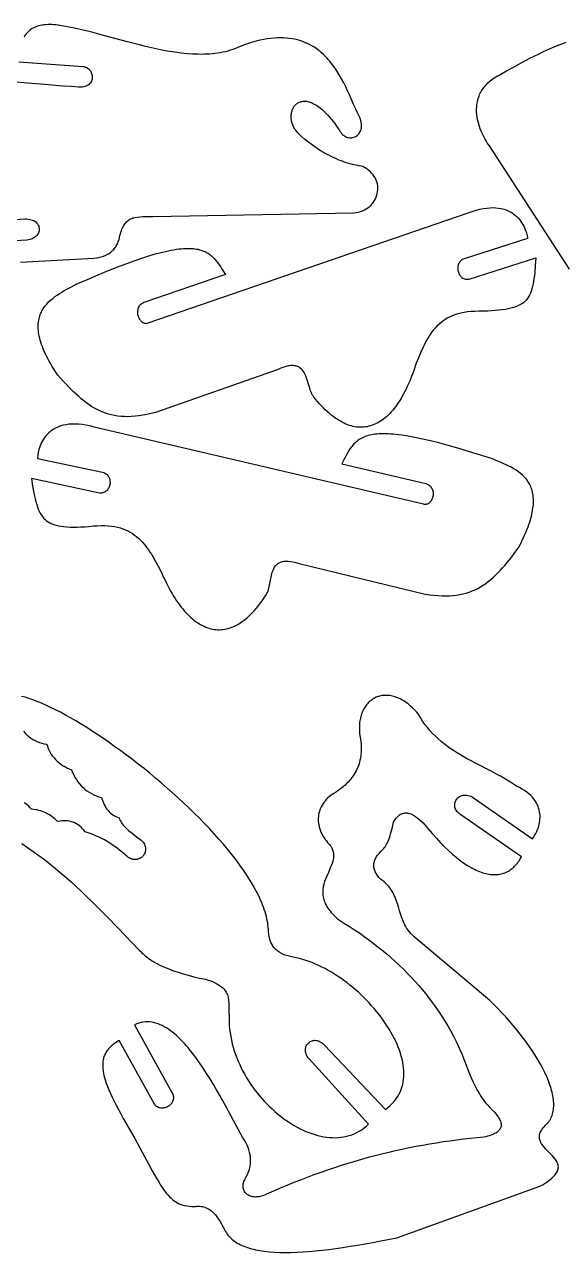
# Model space of a CAD drawing. Extents: x 0 to 511, y 0 to 190.
# Drawn here: x 117.2 to 198.9, y 3.5 to 189.8 of the extents above; entities that cross this region are included whole.
import ezdxf

# ---------------------------------------------------------------- set-up
doc = ezdxf.new("R2010")
doc.units = 0
doc.layers.add('LAYER_1', color=1, linetype='CONTINUOUS')

msp = doc.modelspace()

# ---------------------------------------------------------------- linework, layer by layer
at = {"layer": 'LAYER_1'}
for points in [[(116.58, 153.75), (127.69, 154.33), (128.08, 154.37), (128.46, 154.44), (128.82, 154.53), (129.17, 154.64), (129.5, 154.78), (129.8, 154.93), (129.95, 155.02), (130.09, 155.11), (130.22, 155.21), (130.35, 155.32), (130.48, 155.43), (130.6, 155.55), (130.71, 155.67), (130.82, 155.8), (130.92, 155.93), (131.02, 156.07), (131.11, 156.21), (131.19, 156.36), (131.27, 156.52), (131.35, 156.68), (131.41, 156.85), (131.47, 157.02), (131.53, 157.2), (131.57, 157.38), (131.61, 157.57), (131.65, 157.77), (131.72, 158.03), (131.8, 158.28), (131.88, 158.51), (131.96, 158.72), (132.05, 158.92), (132.14, 159.11), (132.24, 159.28), (132.34, 159.44), (132.44, 159.59), (132.55, 159.72), (132.67, 159.85), (132.79, 159.96), (132.91, 160.06), (133.04, 160.15), (133.18, 160.23), (133.32, 160.3), (133.47, 160.37), (133.63, 160.43), (133.79, 160.47), (133.96, 160.52), (134.32, 160.58), (134.72, 160.63), (135.14, 160.66), (135.61, 160.67), (136.64, 160.68), (167.16, 161.2), (167.51, 161.24), (167.84, 161.3), (168.16, 161.4), (168.47, 161.51), (168.76, 161.65), (169.03, 161.8), (169.28, 161.98), (169.52, 162.17), (169.74, 162.38), (169.94, 162.6), (170.12, 162.83), (170.28, 163.08), (170.42, 163.34), (170.54, 163.61), (170.63, 163.88), (170.7, 164.16), (170.75, 164.44), (170.78, 164.73), (170.78, 165.02), (170.76, 165.31), (170.71, 165.6), (170.63, 165.89), (170.53, 166.17), (170.4, 166.45), (170.24, 166.72), (170.05, 166.98), (169.84, 167.23), (169.59, 167.48), (169.45, 167.59), (169.31, 167.71), (169.16, 167.82), (169, 167.92), (168.83, 168.02), (168.66, 168.12), (168.48, 168.22), (168.29, 168.31), (167.9, 168.36), (167.52, 168.42), (167.13, 168.5), (166.75, 168.59), (166.37, 168.7), (165.99, 168.81), (165.61, 168.94), (165.24, 169.08), (164.87, 169.22), (164.51, 169.38), (164.15, 169.54), (163.79, 169.71), (163.44, 169.89), (163.1, 170.07), (162.43, 170.44), (161.8, 170.83), (161.2, 171.23), (160.64, 171.63), (160.12, 172.03), (159.65, 172.41), (159.22, 172.78), (158.86, 173.13), (158.55, 173.45), (158.43, 173.59), (158.32, 173.73), (158.21, 173.88), (158.12, 174.03), (158.03, 174.18), (157.95, 174.34), (157.88, 174.5), (157.82, 174.66), (157.77, 174.82), (157.72, 174.98), (157.69, 175.14), (157.66, 175.3), (157.64, 175.46), (157.63, 175.62), (157.62, 175.78), (157.63, 175.94), (157.64, 176.09), (157.66, 176.24), (157.68, 176.39), (157.72, 176.54), (157.76, 176.68), (157.8, 176.82), (157.86, 176.95), (157.92, 177.08), (157.99, 177.2), (158.06, 177.32), (158.14, 177.43), (158.23, 177.54), (158.33, 177.64), (158.43, 177.73), (158.54, 177.81), (158.65, 177.88), (158.77, 177.95), (158.9, 178.01), (159.03, 178.06), (159.17, 178.1), (159.31, 178.12), (159.46, 178.14), (159.62, 178.15), (159.78, 178.14), (159.94, 178.13), (160.11, 178.1), (160.29, 178.06), (160.47, 178.01), (160.66, 177.94), (160.85, 177.86), (161.04, 177.77), (161.24, 177.66), (161.45, 177.53), (161.66, 177.39), (161.87, 177.24), (162.09, 177.07), (162.32, 176.88), (162.54, 176.68), (162.77, 176.45), (163.01, 176.21), (163.25, 175.96), (163.49, 175.68), (163.74, 175.39), (163.99, 175.07), (164.24, 174.74), (164.5, 174.38), (164.76, 174.01), (165.02, 173.62), (165.15, 173.43), (165.28, 173.26), (165.42, 173.11), (165.56, 172.99), (165.71, 172.88), (165.87, 172.79), (166.03, 172.71), (166.19, 172.66), (166.35, 172.62), (166.51, 172.6), (166.67, 172.59), (166.83, 172.61), (166.99, 172.63), (167.14, 172.68), (167.29, 172.74), (167.43, 172.81), (167.57, 172.9), (167.7, 173), (167.81, 173.11), (167.92, 173.24), (168.02, 173.38), (168.1, 173.54), (168.18, 173.7), (168.23, 173.88), (168.28, 174.07), (168.3, 174.27), (168.31, 174.48), (168.3, 174.71), (168.27, 174.94), (168.22, 175.18), (168.15, 175.43), (168.06, 175.69), (167.85, 176.06), (167.64, 176.49), (167.42, 176.95), (167.2, 177.45), (166.73, 178.53), (166.47, 179.11), (166.2, 179.7), (165.91, 180.31), (165.61, 180.92), (165.28, 181.53), (164.93, 182.15), (164.56, 182.75), (164.36, 183.05), (164.16, 183.34), (163.94, 183.63), (163.72, 183.92), (163.5, 184.2), (163.26, 184.47), (163.02, 184.74), (162.77, 185), (162.51, 185.25), (162.23, 185.49), (161.96, 185.73), (161.67, 185.95), (161.37, 186.17), (161.06, 186.37), (160.74, 186.56), (160.41, 186.74), (160.07, 186.91), (159.71, 187.07), (159.35, 187.21), (158.97, 187.33), (158.59, 187.44), (158.19, 187.54), (157.77, 187.62), (157.35, 187.68), (156.91, 187.72), (156.46, 187.75), (155.99, 187.76), (155.51, 187.75), (155.02, 187.72), (154.52, 187.66), (153.99, 187.59), (153.46, 187.5), (152.91, 187.38), (152.34, 187.24), (151.76, 187.08), (151.16, 186.89), (150.54, 186.68), (149.91, 186.44), (149.55, 186.28), (149.18, 186.13), (148.8, 186), (148.42, 185.87), (148.03, 185.76), (147.65, 185.66), (147.25, 185.57), (146.85, 185.5), (146.45, 185.43), (146.05, 185.38), (145.64, 185.33), (145.22, 185.3), (144.81, 185.27), (144.39, 185.26), (143.97, 185.25), (143.54, 185.26), (143.11, 185.27), (142.68, 185.29), (141.81, 185.35), (140.93, 185.44), (140.05, 185.56), (139.15, 185.7), (138.25, 185.86), (137.35, 186.04), (136.44, 186.24), (135.53, 186.45), (134.61, 186.68), (132.79, 187.15), (129.17, 188.13), (127.39, 188.6), (126.52, 188.82), (125.65, 189.02), (124.79, 189.21), (123.95, 189.38), (123.12, 189.54), (122.3, 189.66), (121.97, 189.71), (121.64, 189.74), (121.32, 189.76), (121.01, 189.77), (120.7, 189.77), (120.41, 189.75), (120.12, 189.73), (119.84, 189.69), (119.57, 189.63), (119.31, 189.56), (119.06, 189.48), (118.82, 189.39), (118.59, 189.28), (118.36, 189.15), (118.15, 189.01), (117.95, 188.86), (117.76, 188.69), (117.58, 188.51), (117.41, 188.3), (117.25, 188.09), (117.11, 187.85)], [(199.87, 152.66), (187.69, 171.4), (187.53, 171.62), (187.37, 171.85), (187.21, 172.11), (187.05, 172.38), (186.9, 172.67), (186.74, 172.97), (186.6, 173.28), (186.46, 173.6), (186.32, 173.94), (186.2, 174.29), (186.09, 174.64), (185.99, 175), (185.91, 175.37), (185.84, 175.74), (185.79, 176.12), (185.76, 176.5), (185.75, 176.88), (185.77, 177.27), (185.8, 177.65), (185.87, 178.03), (185.96, 178.41), (186.07, 178.79), (186.14, 178.97), (186.22, 179.16), (186.31, 179.34), (186.4, 179.52), (186.5, 179.7), (186.61, 179.88), (186.73, 180.06), (186.86, 180.23), (187, 180.4), (187.14, 180.57), (187.3, 180.74), (187.47, 180.91), (187.64, 181.07), (187.83, 181.23), (188.02, 181.38), (188.23, 181.53), (188.44, 181.68), (188.67, 181.83), (188.91, 181.97), (189.16, 182.11), (190.29, 182.73), (191.45, 183.37), (192.63, 184.02), (193.85, 184.66), (194.48, 184.98), (195.12, 185.3), (195.78, 185.62), (196.46, 185.93), (197.15, 186.23), (197.87, 186.53), (198.6, 186.81), (199.36, 187.09)], [(116.32, 184.13), (126.03, 183.43), (126.19, 183.41), (126.34, 183.37), (126.49, 183.32), (126.62, 183.25), (126.75, 183.17), (126.87, 183.08), (126.98, 182.98), (127.08, 182.86), (127.17, 182.74), (127.25, 182.62), (127.32, 182.48), (127.37, 182.34), (127.42, 182.2), (127.45, 182.06), (127.47, 181.91), (127.47, 181.76), (127.47, 181.61), (127.45, 181.47), (127.41, 181.33), (127.36, 181.19), (127.29, 181.06), (127.21, 180.93), (127.11, 180.81), (127, 180.7), (126.86, 180.6), (126.71, 180.52), (126.55, 180.44), (126.36, 180.38), (126.16, 180.33), (125.93, 180.3), (125.69, 180.28), (125.43, 180.28), (124.27, 180.36), (123, 180.45), (120.29, 180.67), (117.63, 180.88), (115.37, 181.06)], [(109.32, 159.78), (117.26, 160.28), (117.53, 160.28), (117.78, 160.26), (118.01, 160.22), (118.22, 160.17), (118.41, 160.1), (118.59, 160.03), (118.75, 159.94), (118.89, 159.83), (119.01, 159.72), (119.12, 159.6), (119.21, 159.48), (119.28, 159.34), (119.34, 159.21), (119.38, 159.06), (119.41, 158.92), (119.42, 158.77), (119.41, 158.62), (119.39, 158.48), (119.35, 158.33), (119.3, 158.19), (119.23, 158.05), (119.15, 157.92), (119.05, 157.79), (118.94, 157.67), (118.82, 157.55), (118.68, 157.45), (118.52, 157.36), (118.36, 157.28), (118.18, 157.21), (117.98, 157.15), (117.77, 157.12), (117.55, 157.09), (111.86, 156.74)], [(116.76, 65.54), (117.64, 64.96), (118.52, 64.35), (119.37, 63.73), (120.21, 63.1), (121.04, 62.45), (121.85, 61.79), (122.66, 61.12), (123.46, 60.43), (124.25, 59.72), (125.04, 59.01), (125.82, 58.27), (126.6, 57.53), (127.39, 56.77), (128.17, 56), (129.74, 54.41), (131.34, 52.77), (134.64, 49.33), (134.81, 49.15), (134.98, 48.97), (135.17, 48.79), (135.36, 48.62), (135.56, 48.45), (135.77, 48.29), (136, 48.12), (136.23, 47.96), (136.72, 47.65), (137.25, 47.35), (137.82, 47.06), (138.43, 46.78), (139.07, 46.51), (139.76, 46.25), (140.48, 46.01), (141.24, 45.77), (142.03, 45.55), (142.87, 45.34), (143.74, 45.14), (144.66, 44.95), (145.06, 44.82), (145.44, 44.69), (145.78, 44.56), (146.09, 44.42), (146.37, 44.27), (146.63, 44.12), (146.86, 43.97), (147.07, 43.81), (147.25, 43.65), (147.42, 43.48), (147.56, 43.32), (147.68, 43.15), (147.78, 42.97), (147.87, 42.8), (147.95, 42.62), (148.01, 42.44), (148.06, 42.26), (148.09, 42.08), (148.12, 41.9), (148.14, 41.72), (148.16, 41.35), (148.16, 40.99), (148.16, 40.63), (148.16, 40.28), (148.18, 39.94), (148.2, 39.77), (148.22, 39.61), (148.21, 39.05), (148.22, 38.49), (148.25, 37.93), (148.3, 37.37), (148.37, 36.82), (148.46, 36.26), (148.57, 35.71), (148.7, 35.17), (148.85, 34.63), (149.01, 34.09), (149.19, 33.56), (149.38, 33.03), (149.6, 32.51), (149.82, 32), (150.07, 31.49), (150.32, 30.99), (150.59, 30.49), (150.88, 30.01), (151.17, 29.53), (151.48, 29.06), (151.8, 28.6), (152.13, 28.14), (152.48, 27.7), (152.83, 27.27), (153.19, 26.85), (153.56, 26.44), (153.94, 26.04), (154.33, 25.65), (154.73, 25.28), (155.13, 24.91), (155.54, 24.56), (155.95, 24.23), (156.37, 23.9), (156.8, 23.6), (157.23, 23.3), (157.67, 23.02), (158.1, 22.76), (158.54, 22.51), (158.99, 22.28), (159.43, 22.07), (159.88, 21.87), (160.33, 21.69), (160.78, 21.53), (161.23, 21.38), (161.67, 21.26), (162.12, 21.15), (162.56, 21.07), (163.01, 21), (163.45, 20.95), (163.88, 20.93), (164.32, 20.92), (164.75, 20.94), (165.17, 20.98), (165.59, 21.04), (166, 21.13), (166.41, 21.23), (166.81, 21.37), (167.2, 21.52), (167.59, 21.7), (167.96, 21.9), (168.33, 22.13), (168.69, 22.39), (169.04, 22.67), (169.37, 22.98), (169.37, 22.98), (160.32, 32.91), (160.18, 33.09), (160.06, 33.26), (159.97, 33.44), (159.89, 33.61), (159.84, 33.78), (159.8, 33.95), (159.78, 34.12), (159.78, 34.28), (159.8, 34.44), (159.83, 34.59), (159.88, 34.73), (159.93, 34.87), (160.01, 35), (160.09, 35.12), (160.18, 35.23), (160.29, 35.33), (160.4, 35.43), (160.53, 35.5), (160.66, 35.57), (160.8, 35.62), (160.94, 35.66), (161.09, 35.68), (161.24, 35.69), (161.4, 35.68), (161.56, 35.66), (161.72, 35.61), (161.89, 35.55), (162.05, 35.47), (162.21, 35.37), (162.37, 35.24), (162.53, 35.1), (162.68, 34.93), (171.93, 25.21), (172.3, 25.5), (172.65, 25.79), (172.97, 26.11), (173.26, 26.43), (173.53, 26.76), (173.76, 27.11), (173.97, 27.47), (174.16, 27.83), (174.31, 28.21), (174.44, 28.6), (174.55, 28.99), (174.63, 29.39), (174.69, 29.8), (174.72, 30.22), (174.73, 30.64), (174.72, 31.07), (174.69, 31.5), (174.63, 31.94), (174.56, 32.39), (174.46, 32.83), (174.34, 33.29), (174.21, 33.74), (174.05, 34.19), (173.88, 34.65), (173.69, 35.11), (173.49, 35.57), (173.26, 36.03), (173.02, 36.49), (172.77, 36.95), (172.49, 37.4), (172.21, 37.86), (171.91, 38.31), (171.6, 38.76), (171.27, 39.21), (170.93, 39.65), (170.58, 40.08), (170.22, 40.52), (169.84, 40.94), (169.46, 41.36), (169.06, 41.77), (168.66, 42.18), (168.25, 42.58), (167.83, 42.97), (167.4, 43.35), (166.96, 43.72), (166.52, 44.08), (166.07, 44.44), (165.61, 44.78), (165.15, 45.11), (164.68, 45.42), (164.21, 45.73), (163.74, 46.02), (163.26, 46.3), (162.78, 46.56), (162.3, 46.81), (161.81, 47.05), (161.33, 47.26), (160.84, 47.47), (160.36, 47.65), (159.87, 47.82), (159.39, 47.97), (158.9, 48.11), (158.42, 48.22), (157.94, 48.31), (157.51, 48.39), (157.11, 48.49), (156.74, 48.61), (156.56, 48.67), (156.39, 48.75), (156.22, 48.83), (156.06, 48.91), (155.91, 49), (155.76, 49.1), (155.62, 49.2), (155.49, 49.31), (155.36, 49.42), (155.24, 49.54), (155.12, 49.66), (155.02, 49.79), (154.91, 49.93), (154.82, 50.07), (154.73, 50.22), (154.65, 50.37), (154.57, 50.53), (154.5, 50.69), (154.44, 50.86), (154.38, 51.04), (154.33, 51.22), (154.29, 51.4), (154.22, 51.79), (154.17, 52.2), (154.17, 52.52), (154.15, 52.84), (154.11, 53.16), (154.07, 53.49), (154.01, 53.82), (153.95, 54.16), (153.87, 54.49), (153.78, 54.84), (153.67, 55.18), (153.56, 55.53), (153.44, 55.89), (153.3, 56.24), (153.16, 56.6), (153, 56.96), (152.84, 57.33), (152.67, 57.69), (152.29, 58.44), (151.87, 59.19), (151.42, 59.95), (150.93, 60.72), (150.41, 61.49), (149.86, 62.27), (149.28, 63.05), (148.67, 63.84), (148.03, 64.63), (147.37, 65.42), (146.68, 66.22), (145.97, 67.01), (145.24, 67.8), (144.49, 68.6), (143.72, 69.38), (142.93, 70.17), (142.13, 70.95), (141.31, 71.72), (140.48, 72.49), (139.64, 73.25), (138.79, 74), (137.93, 74.74), (137.06, 75.47), (136.18, 76.2), (135.31, 76.9), (134.43, 77.6), (133.55, 78.28), (132.66, 78.95), (131.78, 79.6), (130.91, 80.23), (130.04, 80.85), (129.17, 81.45), (128.31, 82.03), (127.46, 82.58), (126.62, 83.12), (125.79, 83.64), (124.98, 84.13), (124.18, 84.59), (123.39, 85.03), (122.63, 85.45), (121.88, 85.84), (121.15, 86.2), (120.44, 86.53), (119.76, 86.83), (119.1, 87.1), (118.47, 87.34), (117.87, 87.55), (117.29, 87.72), (116.75, 87.86)], [(117.01, 82.59), (117.28, 82.29), (117.56, 82.01), (117.85, 81.76), (118.15, 81.53), (118.46, 81.33), (118.78, 81.15), (119.12, 81), (119.46, 80.87), (119.81, 80.76), (120.17, 80.68), (120.55, 80.63), (120.66, 80.29), (120.78, 79.96), (120.92, 79.64), (121.08, 79.34), (121.25, 79.05), (121.45, 78.78), (121.66, 78.52), (121.88, 78.27), (122.13, 78.03), (122.39, 77.81), (122.67, 77.6), (122.96, 77.4), (123.28, 77.21), (123.61, 77.04), (123.95, 76.88), (124.32, 76.74), (124.48, 76.33), (124.65, 75.94), (124.84, 75.58), (125.05, 75.23), (125.28, 74.9), (125.52, 74.59), (125.78, 74.29), (126.06, 74.02), (126.35, 73.76), (126.66, 73.53), (126.99, 73.31), (127.33, 73.11), (127.69, 72.94), (128.07, 72.78), (128.46, 72.63), (128.87, 72.51), (128.95, 72.22), (129.05, 71.95), (129.15, 71.69), (129.27, 71.44), (129.4, 71.2), (129.54, 70.97), (129.69, 70.76), (129.85, 70.56), (130.02, 70.37), (130.2, 70.2), (130.4, 70.04), (130.6, 69.89), (130.82, 69.75), (131.05, 69.63), (131.29, 69.52), (131.54, 69.42), (131.61, 69.23), (131.69, 69.05), (131.78, 68.87), (131.89, 68.69), (132.02, 68.51), (132.17, 68.33), (132.33, 68.14), (132.52, 67.95), (132.73, 67.75), (132.96, 67.54), (133.49, 67.1), (134.12, 66.6), (134.87, 66.04), (135.03, 65.89), (135.16, 65.74), (135.28, 65.58), (135.37, 65.43), (135.45, 65.26), (135.5, 65.1), (135.54, 64.94), (135.55, 64.78), (135.56, 64.62), (135.54, 64.47), (135.51, 64.32), (135.47, 64.17), (135.41, 64.03), (135.34, 63.89), (135.25, 63.76), (135.16, 63.65), (135.05, 63.54), (134.93, 63.44), (134.81, 63.35), (134.67, 63.27), (134.53, 63.21), (134.38, 63.16), (134.23, 63.12), (134.07, 63.1), (133.91, 63.1), (133.74, 63.11), (133.57, 63.14), (133.4, 63.2), (133.22, 63.27), (133.05, 63.36), (132.87, 63.48), (132.7, 63.61), (132.34, 63.93), (131.98, 64.23), (131.61, 64.53), (131.24, 64.82), (130.87, 65.09), (130.49, 65.35), (130.11, 65.61), (129.72, 65.85), (129.33, 66.08), (128.93, 66.29), (128.53, 66.49), (128.12, 66.68), (127.7, 66.86), (127.28, 67.02), (126.85, 67.17), (126.41, 67.3), (126.2, 67.56), (125.99, 67.79), (125.77, 68.01), (125.54, 68.2), (125.3, 68.38), (125.06, 68.53), (124.81, 68.66), (124.55, 68.77), (124.28, 68.85), (124.01, 68.92), (123.73, 68.96), (123.44, 68.99), (123.14, 68.99), (122.83, 68.97), (122.52, 68.93), (122.2, 68.87), (121.99, 69.07), (121.78, 69.27), (121.57, 69.46), (121.34, 69.63), (121.12, 69.79), (120.88, 69.94), (120.64, 70.07), (120.4, 70.19), (120.15, 70.3), (119.9, 70.4), (119.64, 70.49), (119.37, 70.56), (119.11, 70.63), (118.83, 70.67), (118.55, 70.71), (118.26, 70.74), (118.05, 70.97), (117.83, 71.19), (117.61, 71.39), (117.38, 71.57), (117.14, 71.73)]]:
    msp.add_lwpolyline(points, dxfattribs=at)
for points in [[(183.89, 154.25), (183.73, 154.18), (183.59, 154.11), (183.47, 154.02), (183.36, 153.93), (183.26, 153.82), (183.17, 153.71), (183.1, 153.59), (183.03, 153.46), (182.98, 153.33), (182.95, 153.19), (182.92, 153.05), (182.91, 152.91), (182.9, 152.77), (182.91, 152.62), (182.93, 152.48), (182.96, 152.34), (183, 152.2), (183.05, 152.07), (183.11, 151.94), (183.18, 151.82), (183.26, 151.7), (183.34, 151.59), (183.44, 151.49), (183.54, 151.4), (183.66, 151.32), (183.78, 151.26), (183.9, 151.2), (184.04, 151.16), (184.18, 151.14), (184.33, 151.13), (184.49, 151.14), (184.65, 151.16), (194.73, 154.38), (194.65, 153.22), (194.57, 152.18), (194.52, 151.7), (194.46, 151.25), (194.4, 150.82), (194.33, 150.42), (194.25, 150.04), (194.15, 149.68), (194.05, 149.35), (193.93, 149.04), (193.8, 148.74), (193.64, 148.47), (193.48, 148.22), (193.29, 147.99), (193.08, 147.78), (192.86, 147.58), (192.61, 147.4), (192.33, 147.24), (192.03, 147.09), (191.71, 146.96), (191.35, 146.84), (190.97, 146.73), (190.56, 146.64), (190.12, 146.56), (189.64, 146.49), (189.13, 146.43), (188.59, 146.38), (188.01, 146.33), (187.39, 146.3), (186.73, 146.28), (186.1, 146.28), (185.49, 146.27), (184.92, 146.23), (184.38, 146.17), (183.86, 146.09), (183.38, 145.99), (182.91, 145.87), (182.48, 145.73), (182.06, 145.57), (181.67, 145.4), (181.3, 145.21), (180.95, 145), (180.62, 144.78), (180.31, 144.54), (180.02, 144.29), (179.74, 144.02), (179.48, 143.74), (179.23, 143.45), (178.99, 143.15), (178.77, 142.84), (178.55, 142.51), (178.35, 142.18), (178.15, 141.83), (177.96, 141.48), (177.78, 141.12), (177.6, 140.75), (177.26, 139.99), (176.93, 139.21), (176.59, 138.42), (176.44, 137.93), (176.28, 137.46), (176.12, 137), (175.95, 136.55), (175.78, 136.11), (175.61, 135.69), (175.43, 135.27), (175.25, 134.87), (175.07, 134.48), (174.88, 134.1), (174.69, 133.74), (174.49, 133.38), (174.29, 133.04), (174.09, 132.72), (173.88, 132.4), (173.67, 132.1), (173.46, 131.8), (173.24, 131.53), (173.03, 131.26), (172.8, 131.01), (172.58, 130.77), (172.35, 130.54), (172.12, 130.32), (171.89, 130.12), (171.65, 129.93), (171.42, 129.76), (171.18, 129.6), (170.93, 129.45), (170.69, 129.31), (170.44, 129.19), (170.19, 129.08), (169.94, 128.98), (169.68, 128.9), (169.42, 128.83), (169.17, 128.77), (168.91, 128.73), (168.64, 128.7), (168.38, 128.68), (168.11, 128.68), (167.84, 128.7), (167.58, 128.72), (167.3, 128.76), (167.03, 128.82), (166.76, 128.88), (166.48, 128.97), (166.21, 129.06), (165.93, 129.17), (165.65, 129.3), (165.37, 129.44), (165.09, 129.59), (164.8, 129.76), (164.52, 129.94), (164.24, 130.14), (163.95, 130.35), (163.67, 130.57), (163.38, 130.81), (163.09, 131.07), (162.81, 131.34), (162.52, 131.62), (162.23, 131.92), (161.94, 132.24), (161.65, 132.57), (161.36, 132.91), (161.08, 133.27), (160.95, 133.43), (160.84, 133.6), (160.74, 133.79), (160.65, 133.99), (160.57, 134.21), (160.49, 134.43), (160.34, 134.9), (160.21, 135.38), (160.06, 135.87), (159.98, 136.11), (159.9, 136.34), (159.8, 136.57), (159.7, 136.78), (159.59, 136.99), (159.47, 137.18), (159.33, 137.36), (159.18, 137.52), (159.01, 137.66), (158.82, 137.79), (158.72, 137.84), (158.61, 137.89), (158.5, 137.93), (158.39, 137.96), (158.26, 137.99), (158.14, 138.01), (158, 138.03), (157.86, 138.03), (157.72, 138.03), (157.56, 138.03), (157.24, 137.99), (156.88, 137.91), (156.5, 137.8), (156.08, 137.66), (155.64, 137.47), (137.06, 130.93), (136.4, 130.77), (135.76, 130.62), (135.14, 130.51), (134.55, 130.42), (133.97, 130.35), (133.41, 130.31), (132.87, 130.29), (132.34, 130.3), (131.83, 130.33), (131.34, 130.39), (130.85, 130.46), (130.38, 130.56), (129.92, 130.68), (129.48, 130.83), (129.04, 130.99), (128.61, 131.17), (128.19, 131.38), (127.78, 131.6), (127.37, 131.85), (126.97, 132.11), (126.57, 132.39), (126.18, 132.69), (125.78, 133), (125.4, 133.34), (125.01, 133.69), (124.62, 134.05), (124.23, 134.44), (123.84, 134.84), (123.44, 135.25), (123.05, 135.68), (122.24, 136.58), (121.94, 137.02), (121.67, 137.46), (121.4, 137.88), (121.16, 138.3), (120.93, 138.7), (120.72, 139.1), (120.52, 139.48), (120.34, 139.86), (120.18, 140.22), (120.03, 140.58), (119.89, 140.92), (119.77, 141.26), (119.67, 141.59), (119.57, 141.91), (119.49, 142.22), (119.42, 142.52), (119.37, 142.82), (119.33, 143.1), (119.29, 143.38), (119.28, 143.65), (119.27, 143.92), (119.27, 144.17), (119.28, 144.42), (119.31, 144.66), (119.34, 144.9), (119.39, 145.12), (119.44, 145.34), (119.5, 145.56), (119.57, 145.77), (119.65, 145.97), (119.74, 146.16), (119.83, 146.35), (119.94, 146.54), (120.04, 146.72), (120.16, 146.89), (120.28, 147.06), (120.41, 147.22), (120.55, 147.38), (120.83, 147.69), (121.14, 147.97), (121.46, 148.24), (121.79, 148.5), (122.14, 148.74), (122.49, 148.98), (122.85, 149.2), (123.22, 149.41), (123.59, 149.61), (124.31, 150), (125.01, 150.37), (126.74, 151.12), (128.37, 151.81), (129.9, 152.44), (131.34, 153.01), (132.69, 153.52), (133.95, 153.98), (135.12, 154.38), (136.21, 154.72), (137.23, 155.02), (138.17, 155.26), (138.61, 155.37), (139.04, 155.46), (139.45, 155.55), (139.85, 155.62), (140.23, 155.68), (140.59, 155.73), (140.94, 155.76), (141.28, 155.79), (141.6, 155.81), (141.91, 155.82), (142.2, 155.82), (142.48, 155.81), (142.76, 155.79), (143.01, 155.76), (143.26, 155.72), (143.5, 155.68), (143.73, 155.62), (143.94, 155.56), (144.15, 155.49), (144.35, 155.41), (144.54, 155.33), (144.73, 155.24), (144.9, 155.14), (145.07, 155.03), (145.23, 154.92), (145.39, 154.8), (145.54, 154.68), (145.68, 154.55), (145.96, 154.27), (146.22, 153.98), (146.47, 153.66), (146.71, 153.33), (146.95, 152.98), (147.19, 152.62), (147.67, 151.87), (135.28, 147.59), (135.11, 147.51), (134.95, 147.41), (134.82, 147.31), (134.7, 147.2), (134.6, 147.08), (134.51, 146.95), (134.44, 146.82), (134.39, 146.68), (134.35, 146.54), (134.32, 146.4), (134.31, 146.25), (134.31, 146.11), (134.32, 145.96), (134.34, 145.81), (134.38, 145.67), (134.42, 145.53), (134.47, 145.4), (134.53, 145.27), (134.6, 145.14), (134.68, 145.03), (134.76, 144.92), (134.85, 144.82), (134.95, 144.73), (135.04, 144.65), (135.15, 144.58), (135.26, 144.53), (135.36, 144.48), (135.48, 144.46), (135.59, 144.45), (135.7, 144.45), (135.82, 144.48), (135.93, 144.52), (184.46, 161.2), (185.08, 161.43), (185.67, 161.61), (186.24, 161.76), (186.78, 161.87), (187.29, 161.94), (187.78, 161.99), (188.24, 162), (188.68, 161.98), (189.1, 161.94), (189.5, 161.87), (189.87, 161.78), (190.22, 161.66), (190.54, 161.53), (190.85, 161.38), (191.14, 161.2), (191.41, 161.02), (191.66, 160.82), (191.89, 160.61), (192.1, 160.38), (192.3, 160.15), (192.48, 159.91), (192.64, 159.67), (192.79, 159.42), (192.92, 159.18), (193.04, 158.93), (193.14, 158.68), (193.23, 158.44), (193.31, 158.2), (193.37, 157.97), (193.43, 157.74), (193.47, 157.53), (193.5, 157.33), (183.89, 154.25)], [(129.03, 121.86), (129.19, 121.81), (129.33, 121.75), (129.47, 121.68), (129.59, 121.59), (129.7, 121.5), (129.8, 121.39), (129.88, 121.28), (129.96, 121.16), (130.02, 121.03), (130.07, 120.9), (130.11, 120.76), (130.14, 120.62), (130.15, 120.48), (130.16, 120.34), (130.16, 120.19), (130.14, 120.05), (130.12, 119.91), (130.08, 119.77), (130.03, 119.64), (129.98, 119.51), (129.91, 119.39), (129.84, 119.27), (129.75, 119.16), (129.66, 119.06), (129.55, 118.97), (129.44, 118.89), (129.32, 118.83), (129.19, 118.77), (129.05, 118.73), (128.9, 118.71), (128.74, 118.7), (128.58, 118.71), (118.23, 120.89), (118.42, 119.75), (118.61, 118.73), (118.71, 118.25), (118.81, 117.81), (118.91, 117.39), (119.03, 116.99), (119.15, 116.62), (119.27, 116.28), (119.41, 115.96), (119.56, 115.66), (119.73, 115.38), (119.9, 115.13), (120.09, 114.9), (120.3, 114.68), (120.53, 114.49), (120.78, 114.32), (121.04, 114.17), (121.33, 114.03), (121.65, 113.91), (121.98, 113.81), (122.35, 113.73), (122.74, 113.66), (123.16, 113.61), (123.61, 113.58), (124.09, 113.55), (124.6, 113.55), (125.15, 113.55), (125.73, 113.57), (126.35, 113.6), (127, 113.64), (127.63, 113.71), (128.23, 113.75), (128.81, 113.77), (129.35, 113.77), (129.87, 113.74), (130.37, 113.69), (130.84, 113.62), (131.29, 113.53), (131.72, 113.41), (132.12, 113.28), (132.51, 113.13), (132.88, 112.95), (133.23, 112.77), (133.56, 112.56), (133.88, 112.34), (134.19, 112.1), (134.48, 111.85), (134.75, 111.59), (135.02, 111.31), (135.27, 111.02), (135.52, 110.72), (135.76, 110.4), (135.99, 110.08), (136.21, 109.75), (136.43, 109.41), (136.64, 109.06), (137.06, 108.34), (137.47, 107.6), (137.88, 106.84), (138.08, 106.38), (138.29, 105.92), (138.5, 105.48), (138.71, 105.05), (138.92, 104.63), (139.13, 104.22), (139.35, 103.83), (139.57, 103.45), (139.8, 103.08), (140.02, 102.72), (140.25, 102.38), (140.48, 102.05), (140.71, 101.73), (140.95, 101.42), (141.19, 101.13), (141.42, 100.85), (141.66, 100.58), (141.91, 100.32), (142.15, 100.08), (142.4, 99.85), (142.64, 99.64), (142.89, 99.43), (143.14, 99.24), (143.4, 99.06), (143.65, 98.9), (143.9, 98.75), (144.16, 98.61), (144.42, 98.49), (144.68, 98.38), (144.93, 98.28), (145.19, 98.2), (145.46, 98.12), (145.72, 98.07), (145.98, 98.02), (146.24, 97.99), (146.51, 97.98), (146.77, 97.98), (147.04, 97.99), (147.3, 98.01), (147.57, 98.05), (147.83, 98.11), (148.1, 98.17), (148.36, 98.25), (148.63, 98.35), (148.89, 98.46), (149.16, 98.58), (149.42, 98.72), (149.69, 98.87), (149.95, 99.04), (150.22, 99.22), (150.48, 99.42), (150.75, 99.63), (151.01, 99.85), (151.27, 100.09), (151.53, 100.34), (151.79, 100.61), (152.05, 100.89), (152.31, 101.19), (152.57, 101.5), (152.83, 101.83), (153.08, 102.17), (153.33, 102.53), (153.59, 102.9), (153.84, 103.29), (153.94, 103.46), (154.04, 103.64), (154.12, 103.84), (154.19, 104.05), (154.25, 104.27), (154.31, 104.5), (154.4, 104.98), (154.49, 105.48), (154.59, 105.97), (154.64, 106.22), (154.7, 106.46), (154.77, 106.69), (154.85, 106.92), (154.94, 107.13), (155.05, 107.34), (155.16, 107.53), (155.3, 107.71), (155.45, 107.87), (155.63, 108.01), (155.72, 108.07), (155.82, 108.13), (155.93, 108.18), (156.04, 108.23), (156.16, 108.27), (156.28, 108.3), (156.42, 108.33), (156.55, 108.35), (156.7, 108.36), (156.85, 108.37), (157.18, 108.37), (157.54, 108.33), (157.93, 108.26), (158.36, 108.16), (158.83, 108.02), (177.97, 103.38), (178.64, 103.28), (179.29, 103.21), (179.92, 103.15), (180.52, 103.12), (181.1, 103.11), (181.66, 103.13), (182.2, 103.17), (182.72, 103.23), (183.23, 103.31), (183.72, 103.42), (184.19, 103.54), (184.65, 103.69), (185.09, 103.85), (185.52, 104.04), (185.94, 104.25), (186.35, 104.47), (186.75, 104.72), (187.14, 104.98), (187.52, 105.27), (187.89, 105.57), (188.26, 105.89), (188.62, 106.23), (188.98, 106.58), (189.33, 106.95), (189.68, 107.34), (190.03, 107.74), (190.38, 108.16), (190.73, 108.6), (191.08, 109.05), (191.43, 109.52), (192.14, 110.49), (192.39, 110.97), (192.63, 111.43), (192.84, 111.88), (193.04, 112.31), (193.23, 112.74), (193.4, 113.15), (193.56, 113.56), (193.7, 113.95), (193.82, 114.33), (193.94, 114.7), (194.04, 115.05), (194.12, 115.4), (194.2, 115.74), (194.26, 116.07), (194.31, 116.39), (194.35, 116.69), (194.37, 116.99), (194.38, 117.28), (194.39, 117.56), (194.38, 117.83), (194.36, 118.09), (194.33, 118.35), (194.29, 118.59), (194.24, 118.83), (194.19, 119.06), (194.12, 119.28), (194.05, 119.5), (193.96, 119.7), (193.87, 119.9), (193.77, 120.1), (193.66, 120.28), (193.55, 120.46), (193.43, 120.64), (193.3, 120.8), (193.17, 120.96), (193.03, 121.12), (192.89, 121.27), (192.74, 121.41), (192.42, 121.69), (192.09, 121.94), (191.75, 122.18), (191.39, 122.4), (191.02, 122.61), (190.64, 122.8), (190.26, 122.98), (189.87, 123.16), (189.49, 123.32), (188.73, 123.64), (188, 123.93), (186.2, 124.51), (184.51, 125.03), (182.92, 125.5), (181.43, 125.93), (180.04, 126.3), (178.74, 126.62), (177.53, 126.9), (176.41, 127.14), (175.37, 127.33), (174.41, 127.48), (173.96, 127.54), (173.52, 127.59), (173.1, 127.63), (172.7, 127.66), (172.32, 127.68), (171.95, 127.69), (171.6, 127.7), (171.27, 127.69), (170.94, 127.68), (170.64, 127.65), (170.34, 127.62), (170.06, 127.58), (169.79, 127.54), (169.54, 127.48), (169.3, 127.42), (169.07, 127.35), (168.84, 127.27), (168.63, 127.19), (168.43, 127.1), (168.24, 127), (168.06, 126.9), (167.89, 126.79), (167.72, 126.67), (167.57, 126.55), (167.42, 126.42), (167.27, 126.29), (167.14, 126.15), (167.01, 126.01), (166.76, 125.71), (166.53, 125.39), (166.31, 125.05), (166.1, 124.69), (165.9, 124.32), (165.71, 123.94), (165.3, 123.15), (178.06, 120.13), (178.24, 120.07), (178.4, 119.99), (178.55, 119.9), (178.68, 119.8), (178.79, 119.69), (178.89, 119.57), (178.97, 119.45), (179.04, 119.32), (179.09, 119.18), (179.13, 119.04), (179.16, 118.9), (179.17, 118.76), (179.18, 118.61), (179.17, 118.46), (179.15, 118.32), (179.12, 118.18), (179.08, 118.04), (179.04, 117.9), (178.98, 117.77), (178.92, 117.65), (178.84, 117.53), (178.77, 117.42), (178.68, 117.32), (178.59, 117.23), (178.49, 117.15), (178.39, 117.09), (178.29, 117.04), (178.18, 117), (178.07, 116.98), (177.95, 116.97), (177.84, 116.98), (177.72, 117.01), (127.76, 128.72), (127.12, 128.88), (126.51, 129), (125.93, 129.09), (125.38, 129.15), (124.87, 129.17), (124.37, 129.16), (123.91, 129.13), (123.47, 129.07), (123.06, 128.99), (122.68, 128.88), (122.32, 128.75), (121.98, 128.6), (121.67, 128.43), (121.38, 128.25), (121.11, 128.05), (120.86, 127.83), (120.63, 127.61), (120.43, 127.38), (120.24, 127.13), (120.06, 126.88), (119.91, 126.63), (119.77, 126.37), (119.65, 126.11), (119.55, 125.85), (119.45, 125.59), (119.38, 125.33), (119.31, 125.08), (119.26, 124.84), (119.22, 124.6), (119.19, 124.37), (119.17, 124.16), (119.15, 123.95), (129.03, 121.86)], [(133.89, 38.05), (139.54, 27.77), (139.62, 27.61), (139.68, 27.45), (139.73, 27.29), (139.76, 27.14), (139.77, 26.99), (139.76, 26.84), (139.74, 26.7), (139.7, 26.56), (139.65, 26.42), (139.59, 26.3), (139.52, 26.18), (139.43, 26.06), (139.34, 25.96), (139.23, 25.86), (139.12, 25.77), (139.01, 25.68), (138.88, 25.61), (138.75, 25.55), (138.62, 25.5), (138.48, 25.46), (138.34, 25.43), (138.2, 25.41), (138.05, 25.4), (137.91, 25.41), (137.77, 25.43), (137.63, 25.46), (137.49, 25.51), (137.36, 25.58), (137.23, 25.66), (137.11, 25.75), (136.99, 25.87), (136.88, 25.99), (131.53, 35.65), (131.14, 35.42), (130.79, 35.18), (130.48, 34.93), (130.19, 34.67), (130.06, 34.54), (129.94, 34.4), (129.82, 34.27), (129.72, 34.13), (129.62, 33.98), (129.53, 33.83), (129.45, 33.68), (129.37, 33.53), (129.3, 33.38), (129.24, 33.22), (129.19, 33.05), (129.15, 32.89), (129.11, 32.72), (129.08, 32.54), (129.06, 32.37), (129.05, 32.19), (129.04, 31.81), (129.06, 31.42), (129.11, 31.01), (129.19, 30.59), (129.29, 30.14), (129.43, 29.68), (129.59, 29.2), (129.77, 28.69), (129.98, 28.17), (130.22, 27.62), (130.48, 27.05), (130.77, 26.46), (131.08, 25.84), (131.42, 25.2), (131.78, 24.53), (132.16, 23.84), (133, 22.37), (133.92, 20.78), (134.69, 19.37), (135.38, 18.09), (136, 16.93), (136.57, 15.88), (137.1, 14.94), (137.59, 14.1), (137.83, 13.73), (138.06, 13.37), (138.29, 13.04), (138.51, 12.73), (138.74, 12.45), (138.96, 12.18), (139.19, 11.94), (139.42, 11.72), (139.65, 11.52), (139.89, 11.34), (140.14, 11.18), (140.39, 11.03), (140.65, 10.91), (140.93, 10.8), (141.21, 10.7), (141.51, 10.63), (141.82, 10.57), (142.15, 10.52), (142.5, 10.49), (142.86, 10.47), (143.1, 10.5), (143.33, 10.52), (143.56, 10.52), (143.78, 10.52), (143.99, 10.49), (144.19, 10.46), (144.38, 10.41), (144.57, 10.35), (144.75, 10.29), (144.93, 10.2), (145.1, 10.11), (145.26, 10.01), (145.42, 9.9), (145.57, 9.79), (145.71, 9.66), (145.86, 9.52), (145.99, 9.38), (146.13, 9.23), (146.38, 8.91), (146.62, 8.57), (146.85, 8.22), (147.06, 7.84), (147.27, 7.46), (147.67, 6.67), (147.8, 6.47), (147.94, 6.27), (148.1, 6.07), (148.26, 5.89), (148.44, 5.71), (148.62, 5.54), (148.81, 5.38), (149.02, 5.23), (149.23, 5.08), (149.46, 4.94), (149.69, 4.81), (149.94, 4.68), (150.19, 4.56), (150.46, 4.45), (150.73, 4.35), (151.01, 4.25), (151.3, 4.16), (151.6, 4.07), (151.91, 3.99), (152.23, 3.92), (152.56, 3.85), (152.89, 3.79), (153.59, 3.69), (154.32, 3.61), (155.09, 3.56), (155.89, 3.52), (156.72, 3.51), (157.58, 3.52), (158.47, 3.55), (159.39, 3.6), (160.33, 3.67), (161.31, 3.76), (162.31, 3.86), (163.34, 3.98), (164.4, 4.12), (165.48, 4.28), (166.58, 4.45), (167.71, 4.63), (168.86, 4.83), (170.03, 5.04), (171.22, 5.26), (173.66, 5.74), (195.5, 13.61), (195.84, 13.81), (196.15, 14.01), (196.44, 14.21), (196.7, 14.4), (196.93, 14.58), (197.15, 14.76), (197.34, 14.94), (197.51, 15.11), (197.65, 15.28), (197.78, 15.44), (197.89, 15.6), (197.97, 15.76), (198.04, 15.91), (198.1, 16.06), (198.13, 16.21), (198.15, 16.35), (198.16, 16.5), (198.15, 16.64), (198.13, 16.77), (198.09, 16.91), (198.05, 17.04), (197.99, 17.17), (197.92, 17.3), (197.85, 17.43), (197.67, 17.68), (197.47, 17.93), (197.25, 18.18), (197.01, 18.42), (196.52, 18.91), (196.28, 19.16), (196.05, 19.41), (195.84, 19.66), (195.65, 19.92), (195.57, 20.06), (195.5, 20.19), (195.43, 20.33), (195.38, 20.47), (195.34, 20.61), (195.31, 20.76), (195.29, 20.9), (195.28, 21.05), (195.29, 21.21), (195.32, 21.36), (195.36, 21.53), (195.41, 21.69), (195.49, 21.86), (195.58, 22.03), (195.69, 22.21), (195.83, 22.39), (195.98, 22.57), (196.15, 22.76), (196.35, 22.95), (196.57, 23.15), (196.71, 23.33), (196.83, 23.51), (196.94, 23.7), (197.04, 23.9), (197.13, 24.1), (197.21, 24.31), (197.28, 24.53), (197.33, 24.75), (197.38, 24.98), (197.41, 25.21), (197.44, 25.45), (197.45, 25.69), (197.46, 25.94), (197.45, 26.19), (197.44, 26.45), (197.41, 26.71), (197.38, 26.98), (197.33, 27.25), (197.28, 27.53), (197.21, 27.8), (197.14, 28.09), (197.06, 28.38), (196.88, 28.96), (196.66, 29.56), (196.4, 30.17), (196.12, 30.79), (195.81, 31.42), (195.47, 32.05), (195.1, 32.7), (194.7, 33.35), (194.28, 34), (193.84, 34.66), (193.37, 35.32), (192.89, 35.98), (192.38, 36.64), (191.85, 37.29), (191.31, 37.95), (190.75, 38.6), (190.17, 39.24), (189.58, 39.88), (188.98, 40.51), (188.37, 41.13), (187.74, 41.73), (176.3, 51.38), (176.03, 51.62), (175.79, 51.87), (175.57, 52.13), (175.37, 52.4), (175.18, 52.67), (175.02, 52.95), (174.87, 53.23), (174.73, 53.52), (174.6, 53.81), (174.48, 54.11), (174.37, 54.41), (174.27, 54.71), (174.08, 55.31), (173.89, 55.92), (173.7, 56.52), (173.5, 57.11), (173.39, 57.4), (173.26, 57.68), (173.13, 57.96), (172.98, 58.23), (172.82, 58.5), (172.65, 58.76), (172.46, 59.01), (172.24, 59.25), (172.01, 59.49), (171.76, 59.71), (171.48, 59.92), (171.18, 60.12), (170.93, 60.41), (170.71, 60.69), (170.62, 60.84), (170.53, 60.98), (170.46, 61.12), (170.39, 61.26), (170.33, 61.4), (170.28, 61.54), (170.24, 61.68), (170.21, 61.82), (170.19, 61.96), (170.18, 62.11), (170.17, 62.25), (170.18, 62.39), (170.19, 62.52), (170.22, 62.66), (170.25, 62.8), (170.29, 62.94), (170.34, 63.08), (170.4, 63.22), (170.47, 63.36), (170.55, 63.5), (170.64, 63.64), (170.74, 63.77), (170.96, 64.05), (171.21, 64.32), (171.5, 64.6), (171.63, 64.73), (171.75, 64.88), (171.87, 65.05), (171.99, 65.23), (172.11, 65.44), (172.22, 65.65), (172.32, 65.89), (172.43, 66.15), (172.53, 66.42), (172.63, 66.71), (172.72, 67.01), (172.82, 67.33), (172.99, 68.03), (173.15, 68.8), (173.3, 69.04), (173.45, 69.25), (173.6, 69.44), (173.75, 69.61), (173.9, 69.75), (174.05, 69.87), (174.21, 69.97), (174.37, 70.05), (174.52, 70.11), (174.68, 70.15), (174.83, 70.17), (174.99, 70.18), (175.15, 70.18), (175.3, 70.16), (175.45, 70.13), (175.61, 70.08), (175.76, 70.03), (175.91, 69.97), (176.05, 69.89), (176.2, 69.82), (176.48, 69.64), (176.75, 69.44), (177.01, 69.24), (177.24, 69.04), (177.67, 68.66), (178.34, 67.84), (179, 67.07), (179.65, 66.34), (180.29, 65.67), (180.91, 65.04), (181.52, 64.45), (182.12, 63.92), (182.71, 63.43), (183.28, 62.98), (183.84, 62.58), (184.39, 62.22), (184.92, 61.9), (185.19, 61.76), (185.44, 61.63), (185.7, 61.5), (185.95, 61.39), (186.2, 61.29), (186.44, 61.2), (186.69, 61.12), (186.92, 61.05), (187.16, 60.99), (187.39, 60.93), (187.61, 60.89), (187.84, 60.86), (188.06, 60.84), (188.27, 60.82), (188.49, 60.82), (188.7, 60.82), (188.9, 60.84), (189.1, 60.86), (189.3, 60.89), (189.5, 60.94), (189.69, 60.99), (189.87, 61.04), (190.05, 61.11), (190.23, 61.19), (190.41, 61.27), (190.58, 61.37), (190.75, 61.47), (190.91, 61.58), (191.07, 61.7), (191.23, 61.82), (191.38, 61.96), (191.53, 62.1), (191.67, 62.25), (191.81, 62.41), (191.95, 62.57), (192.08, 62.75), (192.21, 62.93), (192.33, 63.12), (192.57, 63.51), (183.38, 69.89), (183.2, 70.01), (183.04, 70.14), (182.89, 70.28), (182.77, 70.42), (182.67, 70.57), (182.59, 70.72), (182.53, 70.87), (182.48, 71.03), (182.45, 71.18), (182.44, 71.34), (182.45, 71.5), (182.47, 71.65), (182.51, 71.8), (182.56, 71.94), (182.62, 72.08), (182.7, 72.21), (182.79, 72.33), (182.89, 72.45), (183.01, 72.55), (183.13, 72.64), (183.27, 72.72), (183.42, 72.79), (183.57, 72.84), (183.73, 72.88), (183.91, 72.9), (184.08, 72.9), (184.27, 72.88), (184.46, 72.85), (184.66, 72.79), (184.86, 72.71), (185.07, 72.6), (185.28, 72.48), (194.24, 66.26), (194.37, 66.45), (194.49, 66.64), (194.61, 66.85), (194.73, 67.06), (194.84, 67.28), (194.94, 67.51), (195.03, 67.75), (195.12, 67.99), (195.19, 68.24), (195.26, 68.49), (195.31, 68.75), (195.35, 69.02), (195.37, 69.28), (195.38, 69.55), (195.38, 69.82), (195.35, 70.1), (195.31, 70.37), (195.25, 70.65), (195.17, 70.92), (195.07, 71.2), (194.94, 71.47), (194.8, 71.75), (194.63, 72.02), (194.43, 72.28), (194.21, 72.55), (193.96, 72.81), (193.68, 73.06), (193.37, 73.31), (193.04, 73.56), (192.67, 73.79), (192.27, 74.03), (191.83, 74.25), (191.36, 74.57), (190.88, 74.87), (190.39, 75.17), (189.89, 75.46), (189.38, 75.74), (188.88, 76.02), (187.85, 76.56), (185.78, 77.63), (184.75, 78.17), (184.24, 78.45), (183.73, 78.74), (183.23, 79.03), (182.73, 79.34), (182.24, 79.65), (181.76, 79.98), (181.29, 80.31), (180.83, 80.66), (180.37, 81.03), (179.93, 81.41), (179.5, 81.81), (179.08, 82.23), (178.68, 82.67), (178.29, 83.13), (177.92, 83.61), (177.56, 84.11), (177.23, 84.64), (176.91, 85.2), (176.69, 85.45), (176.47, 85.69), (176.24, 85.92), (176.02, 86.14), (175.8, 86.34), (175.58, 86.53), (175.36, 86.71), (175.14, 86.87), (174.92, 87.03), (174.7, 87.17), (174.48, 87.3), (174.26, 87.42), (174.05, 87.53), (173.83, 87.63), (173.62, 87.71), (173.41, 87.79), (173.2, 87.85), (172.99, 87.91), (172.78, 87.95), (172.58, 87.98), (172.38, 88.01), (172.18, 88.02), (171.98, 88.02), (171.79, 88.02), (171.6, 88), (171.41, 87.98), (171.23, 87.95), (171.05, 87.9), (170.87, 87.85), (170.7, 87.79), (170.53, 87.72), (170.36, 87.64), (170.2, 87.56), (170.04, 87.47), (169.89, 87.36), (169.74, 87.26), (169.6, 87.14), (169.46, 87.01), (169.33, 86.88), (169.2, 86.74), (169.08, 86.6), (168.96, 86.45), (168.85, 86.29), (168.74, 86.12), (168.65, 85.95), (168.55, 85.77), (168.46, 85.59), (168.38, 85.4), (168.31, 85.2), (168.24, 85), (168.18, 84.79), (168.13, 84.58), (168.08, 84.36), (168.04, 84.14), (168.01, 83.91), (167.99, 83.68), (167.97, 83.44), (167.97, 83.2), (167.97, 82.96), (167.97, 82.71), (167.99, 82.46), (168.02, 82.2), (168.05, 81.94), (168.09, 81.67), (168.15, 81.33), (168.19, 81), (168.23, 80.67), (168.25, 80.34), (168.26, 80.02), (168.25, 79.71), (168.24, 79.4), (168.22, 79.09), (168.18, 78.79), (168.13, 78.49), (168.07, 78.2), (168, 77.92), (167.92, 77.63), (167.83, 77.36), (167.72, 77.09), (167.61, 76.82), (167.48, 76.56), (167.34, 76.3), (167.19, 76.04), (167.03, 75.8), (166.85, 75.55), (166.67, 75.32), (166.47, 75.08), (166.26, 74.85), (166.04, 74.63), (165.81, 74.41), (165.57, 74.2), (165.32, 73.99), (165.05, 73.78), (164.78, 73.58), (164.49, 73.39), (164.19, 73.2), (163.91, 73.03), (163.66, 72.84), (163.42, 72.65), (163.2, 72.46), (162.99, 72.25), (162.8, 72.04), (162.62, 71.82), (162.47, 71.6), (162.32, 71.37), (162.2, 71.13), (162.09, 70.89), (161.99, 70.65), (161.91, 70.4), (161.84, 70.15), (161.79, 69.9), (161.76, 69.65), (161.74, 69.39), (161.73, 69.14), (161.74, 68.88), (161.77, 68.62), (161.81, 68.37), (161.86, 68.11), (161.93, 67.86), (162.01, 67.6), (162.1, 67.35), (162.21, 67.11), (162.34, 66.86), (162.47, 66.62), (162.62, 66.39), (162.79, 66.16), (162.97, 65.93), (163.16, 65.71), (163.31, 65.55), (163.45, 65.39), (163.57, 65.23), (163.68, 65.07), (163.78, 64.91), (163.86, 64.74), (163.92, 64.58), (163.97, 64.42), (164.02, 64.26), (164.04, 64.1), (164.06, 63.94), (164.07, 63.78), (164.07, 63.62), (164.06, 63.46), (164.04, 63.3), (164.01, 63.14), (163.93, 62.82), (163.83, 62.49), (163.71, 62.16), (163.57, 61.83), (163.27, 61.16), (162.97, 60.47), (162.82, 60.11), (162.69, 59.76), (162.58, 59.39), (162.5, 59.02), (162.46, 58.83), (162.43, 58.64), (162.42, 58.45), (162.41, 58.26), (162.41, 58.06), (162.42, 57.86), (162.44, 57.67), (162.47, 57.46), (162.51, 57.26), (162.57, 57.05), (162.64, 56.84), (162.72, 56.63), (162.81, 56.42), (162.92, 56.2), (163.05, 55.99), (163.19, 55.76), (163.35, 55.54), (163.53, 55.31), (163.72, 55.08), (163.93, 54.85), (164.16, 54.62), (164.41, 54.38), (164.68, 54.14), (164.97, 53.9), (165.74, 53.43), (166.49, 52.95), (167.23, 52.46), (167.97, 51.97), (168.69, 51.46), (169.4, 50.95), (170.09, 50.43), (170.78, 49.89), (171.45, 49.35), (172.12, 48.8), (172.77, 48.24), (173.41, 47.67), (174.03, 47.09), (174.65, 46.49), (175.25, 45.89), (175.84, 45.28), (176.41, 44.65), (176.97, 44.02), (177.52, 43.38), (178.06, 42.72), (178.58, 42.05), (179.09, 41.37), (179.58, 40.68), (180.06, 39.98), (180.53, 39.27), (180.98, 38.54), (181.42, 37.81), (181.84, 37.06), (182.25, 36.3), (182.64, 35.53), (183.02, 34.74), (183.39, 33.94), (183.61, 33.4), (183.83, 32.84), (184.27, 31.69), (184.5, 31.1), (184.74, 30.51), (184.99, 29.92), (185.26, 29.32), (185.54, 28.73), (185.85, 28.14), (186.19, 27.56), (186.37, 27.27), (186.56, 26.99), (186.76, 26.71), (186.97, 26.43), (187.18, 26.15), (187.41, 25.88), (187.65, 25.61), (187.9, 25.35), (188.16, 25.09), (188.43, 24.83), (188.71, 24.51), (188.95, 24.19), (189.06, 24.04), (189.15, 23.89), (189.23, 23.74), (189.3, 23.59), (189.36, 23.45), (189.41, 23.3), (189.45, 23.16), (189.47, 23.03), (189.48, 22.89), (189.48, 22.76), (189.46, 22.63), (189.43, 22.51), (189.38, 22.39), (189.33, 22.27), (189.25, 22.16), (189.16, 22.04), (189.06, 21.94), (188.94, 21.83), (188.81, 21.73), (188.66, 21.63), (188.49, 21.54), (188.31, 21.45), (188.11, 21.36), (187.89, 21.28), (187.66, 21.2), (187.41, 21.13), (187.14, 21.06), (186.85, 21), (185.82, 20.9), (184.8, 20.8), (183.77, 20.68), (182.74, 20.55), (181.71, 20.41), (180.68, 20.27), (179.65, 20.11), (178.61, 19.93), (177.58, 19.75), (176.55, 19.56), (175.52, 19.36), (174.49, 19.14), (173.46, 18.91), (172.43, 18.67), (171.39, 18.42), (170.36, 18.16), (169.33, 17.89), (168.3, 17.61), (167.27, 17.31), (166.24, 17), (165.21, 16.68), (164.18, 16.35), (163.15, 16), (162.12, 15.65), (161.09, 15.28), (160.06, 14.9), (159.03, 14.5), (158.01, 14.1), (156.98, 13.68), (155.95, 13.25), (154.93, 12.81), (153.9, 12.35), (153.67, 12.24), (153.44, 12.15), (153.22, 12.08), (153, 12.02), (152.79, 11.97), (152.59, 11.94), (152.39, 11.93), (152.2, 11.92), (152.02, 11.93), (151.84, 11.96), (151.67, 11.99), (151.51, 12.04), (151.36, 12.09), (151.22, 12.16), (151.08, 12.24), (150.96, 12.32), (150.85, 12.42), (150.74, 12.52), (150.65, 12.63), (150.57, 12.75), (150.5, 12.88), (150.44, 13.01), (150.4, 13.15), (150.37, 13.3), (150.35, 13.45), (150.34, 13.6), (150.35, 13.76), (150.37, 13.92), (150.41, 14.09), (150.46, 14.26), (150.53, 14.43), (150.61, 14.6), (150.83, 14.98), (151.01, 15.35), (151.16, 15.72), (151.29, 16.1), (151.38, 16.47), (151.44, 16.84), (151.48, 17.21), (151.48, 17.58), (151.46, 17.95), (151.41, 18.32), (151.33, 18.69), (151.23, 19.06), (151.1, 19.43), (150.94, 19.8), (150.76, 20.18), (150.55, 20.55), (150.26, 21.02), (149.96, 21.55), (149.28, 22.78), (148.53, 24.18), (147.7, 25.72), (146.8, 27.34), (146.32, 28.17), (145.83, 29.01), (145.33, 29.85), (144.81, 30.67), (144.28, 31.49), (143.74, 32.29), (143.18, 33.07), (142.62, 33.81), (142.33, 34.17), (142.04, 34.53), (141.75, 34.87), (141.45, 35.2), (141.15, 35.52), (140.85, 35.82), (140.55, 36.12), (140.25, 36.4), (139.94, 36.66), (139.64, 36.91), (139.33, 37.15), (139.02, 37.37), (138.71, 37.57), (138.39, 37.75), (138.08, 37.92), (137.76, 38.06), (137.44, 38.19), (137.12, 38.29), (136.8, 38.38), (136.48, 38.44), (136.16, 38.48), (135.84, 38.49), (135.51, 38.48), (135.19, 38.45), (134.87, 38.39), (134.54, 38.3), (134.21, 38.19), (133.89, 38.05)]]:
    msp.add_lwpolyline(points, close=True, dxfattribs=at)

doc.saveas('drawing.dxf')
